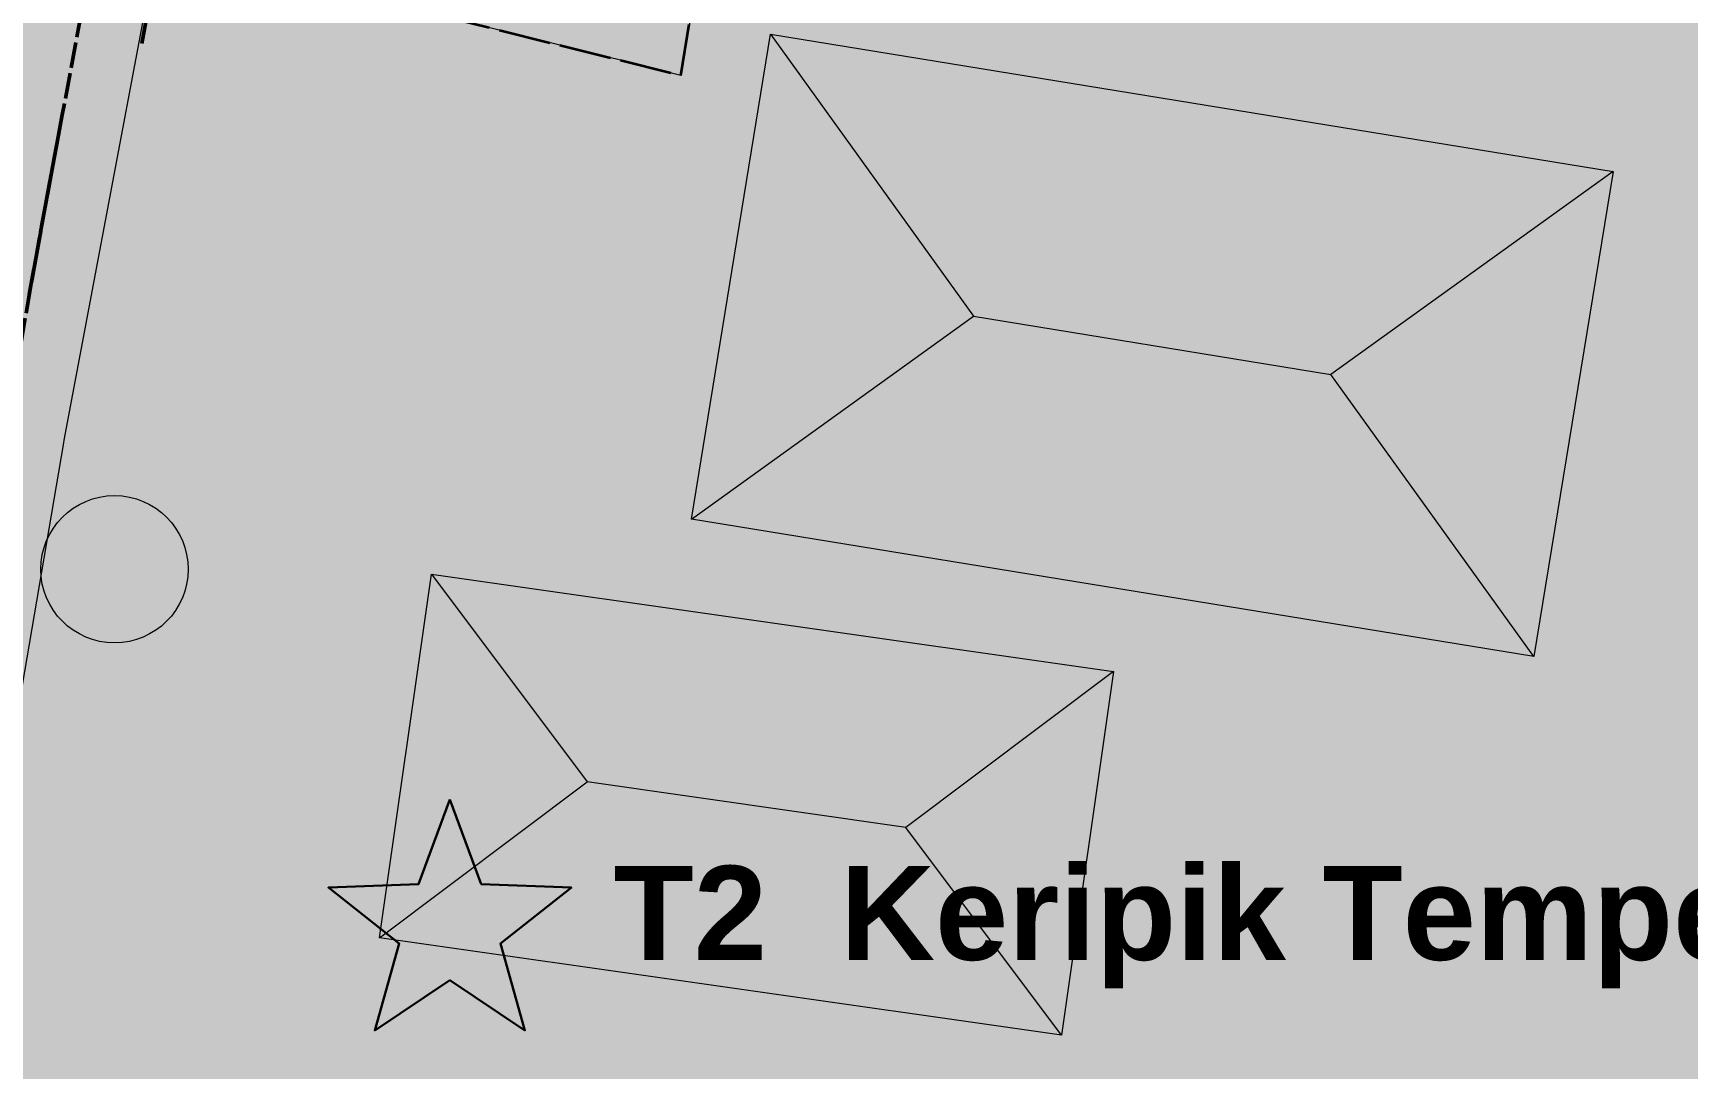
# Model space of a CAD drawing. Header units: metres. Extents: x 305909 to 307171, y 9156037 to 9156671.
# Drawn here: x 306370.52 to 306410.95, y 9156442.23 to 9156467.56 of the extents above; entities that cross this region are included whole.
import ezdxf

# ---------------------------------------------------------------- set-up
doc = ezdxf.new("R2010")
doc.units = ezdxf.units.M
doc.linetypes.add('DASHED', pattern=[1.524, 1.27, -0.254])
doc.linetypes.add('DASHED2', pattern=[0.762, 0.635, -0.127])
for name, color, linetype, lineweight, true_color in [('B-BANGUNAN_PERMUKIMAN', 7, 'Continuous', 13, 0xf0cd8c), ('B-BAYANGAN', 7, 'Continuous', 0, 0x76786c), ('J-PERKERASAN_JALAN', 7, 'Continuous', 9, 0x989896), ('T-BANGUNAN_KLASTER_INTI', 7, 'Continuous', 13, 0xe88c3c), ('T-JALUR_DISTRIBUSI_BARANG', 7, 'DASHED', 50, 0x7832aa), ('T-JALUR_WISATA_EDUKASI', 7, 'DASHED2', 50, 0xe66e00), ('T-KLASTER_TEMPE_INTI', 7, 'DASHED', 35, 0xd26e14), ('T-PERSIL_BALAI', 7, 'DASHED', 13, 0xb42828), ('T-RUMAH_PRODUSEN', 7, 'Continuous', 30, 0x963c0f), ('T-TITIK_PRODUSEN', 7, 'Continuous', 30, 0x8c1e0a), ('V-POHON_PENEDUH', 7, 'Continuous', 13, 0x288232), ('Z-R-UT', 7, 'Continuous', 0, 0xffd699), ('Z-SPU-2', 7, 'Continuous', 0, 0xe6d2f0)]:
    doc.layers.add(name, color=color, linetype=linetype, lineweight=lineweight, true_color=true_color)
doc.styles.add('ARIALB', font='arialbd.ttf')

# ---------------------------------------------------------------- blocks, each defined once
blk = doc.blocks.new('POHON')
at = {"true_color": 0x347638}
h = blk.add_hatch(color=97, dxfattribs=at)
h.dxf.hatch_style = 1
edge = h.paths.add_edge_path()
edge.add_arc((0, 0), 1, 0, 360)
at = {"true_color": 0x3e843e}
h = blk.add_hatch(color=97, dxfattribs=at)
h.dxf.hatch_style = 1
edge = h.paths.add_edge_path()
edge.add_arc((0, 0.78), 0.32, 0, 360)
h = blk.add_hatch(color=97, dxfattribs=at)
h.dxf.hatch_style = 1
edge = h.paths.add_edge_path()
edge.add_arc((-0.552, 0.552), 0.32, 0, 360)
at = {"true_color": 0x62a556}
h = blk.add_hatch(color=85, dxfattribs=at)
h.dxf.hatch_style = 1
edge = h.paths.add_edge_path()
edge.add_arc((-0.2, 0.22), 0.55, 0, 360)
at = {"true_color": 0x3e843e}
h = blk.add_hatch(color=97, dxfattribs=at)
h.dxf.hatch_style = 1
edge = h.paths.add_edge_path()
edge.add_arc((0.552, 0.552), 0.32, 0, 360)
at = {"true_color": 0x697060}
h = blk.add_hatch(color=251, dxfattribs=at)
h.dxf.hatch_style = 1
edge = h.paths.add_edge_path()
edge.add_arc((0.38, -0.38), 1, 0, 360)
at = {"true_color": 0x3e843e}
h = blk.add_hatch(color=97, dxfattribs=at)
h.dxf.hatch_style = 1
edge = h.paths.add_edge_path()
edge.add_arc((-0.78, 0), 0.32, 0, 360)
h = blk.add_hatch(color=97, dxfattribs=at)
h.dxf.hatch_style = 1
edge = h.paths.add_edge_path()
edge.add_arc((0.78, 0), 0.32, 0, 360)
h = blk.add_hatch(color=97, dxfattribs=at)
h.dxf.hatch_style = 1
edge = h.paths.add_edge_path()
edge.add_arc((-0.552, -0.552), 0.32, 0, 360)
h = blk.add_hatch(color=97, dxfattribs=at)
h.dxf.hatch_style = 1
edge = h.paths.add_edge_path()
edge.add_arc((0.552, -0.552), 0.32, 0, 360)
h = blk.add_hatch(color=97, dxfattribs=at)
h.dxf.hatch_style = 1
edge = h.paths.add_edge_path()
edge.add_arc((0, -0.78), 0.32, 0, 360)
at = {"color": 99, "lineweight": 9, "true_color": 0x235528}
blk.add_circle((0, 0), 1, dxfattribs=at)
blk = doc.blocks.new('PRODUSEN')
at = {"true_color": 0xaa280a}
h = blk.add_hatch(color=24, dxfattribs=at)
h.dxf.hatch_style = 1
h.paths.add_polyline_path([(0, 2.4), (-0.588, 0.809), (-2.283, 0.742), (-0.951, -0.309), (-1.411, -1.942), (0, -1), (1.411, -1.942), (0.951, -0.309), (2.283, 0.742), (0.588, 0.809)])
at = {"color": 7}
blk.add_lwpolyline([(0, 2.4), (-0.588, 0.809), (-2.283, 0.742), (-0.951, -0.309), (-1.411, -1.942), (0, -1), (1.411, -1.942), (0.951, -0.309), (2.283, 0.742), (0.588, 0.809)], close=True, dxfattribs=at)

msp = doc.modelspace()

# ---------------------------------------------------------------- hatches: boundary and pattern name
at = {"layer": 'B-BANGUNAN_PERMUKIMAN', "true_color": 0xe8875c}
h = msp.add_hatch(color=23, dxfattribs=at)
h.dxf.hatch_style = 1
h.paths.add_polyline_path([(306393.497, 9156460.634), (306386.602, 9156455.671), (306388.535, 9156467.53), (306393.497, 9156460.634)])
at = {"layer": 'B-BANGUNAN_PERMUKIMAN', "true_color": 0xe18359}
h = msp.add_hatch(color=23, dxfattribs=at)
h.dxf.hatch_style = 1
h.paths.add_polyline_path([(306409.12, 9156464.175), (306402.225, 9156459.212), (306393.497, 9156460.634), (306388.535, 9156467.53), (306409.12, 9156464.175)])
at = {"layer": 'B-BANGUNAN_PERMUKIMAN', "true_color": 0xb36847}
h = msp.add_hatch(color=25, dxfattribs=at)
h.dxf.hatch_style = 1
h.paths.add_polyline_path([(306407.188, 9156452.316), (306402.225, 9156459.212), (306409.12, 9156464.175), (306407.188, 9156452.316)])
at = {"layer": 'B-BANGUNAN_PERMUKIMAN', "true_color": 0xba6c4a}
h = msp.add_hatch(color=35, dxfattribs=at)
h.dxf.hatch_style = 1
h.paths.add_polyline_path([(306393.497, 9156460.634), (306402.225, 9156459.212), (306407.188, 9156452.316), (306386.602, 9156455.671), (306386.602, 9156455.671), (306393.497, 9156460.634)])
at = {"layer": 'B-BANGUNAN_PERMUKIMAN', "true_color": 0xe8875c}
h = msp.add_hatch(color=23, dxfattribs=at)
h.dxf.hatch_style = 1
h.paths.add_polyline_path([(306384.058, 9156449.248), (306378.978, 9156445.438), (306380.248, 9156454.328), (306380.248, 9156454.328), (306384.058, 9156449.248)])
at = {"layer": 'B-BANGUNAN_PERMUKIMAN', "true_color": 0xe18359}
h = msp.add_hatch(color=23, dxfattribs=at)
h.dxf.hatch_style = 1
h.paths.add_polyline_path([(306391.837, 9156448.137), (306384.058, 9156449.248), (306380.248, 9156454.328), (306396.917, 9156451.947), (306391.837, 9156448.137)])
at = {"layer": 'B-BANGUNAN_PERMUKIMAN', "true_color": 0xb36847}
h = msp.add_hatch(color=25, dxfattribs=at)
h.dxf.hatch_style = 1
h.paths.add_polyline_path([(306391.837, 9156448.137), (306396.917, 9156451.947), (306395.647, 9156443.057), (306391.837, 9156448.137)])
at = {"layer": 'B-BANGUNAN_PERMUKIMAN', "true_color": 0xba6c4a}
h = msp.add_hatch(color=35, dxfattribs=at)
h.dxf.hatch_style = 1
h.paths.add_polyline_path([(306378.978, 9156445.438), (306384.058, 9156449.248), (306391.837, 9156448.137), (306395.647, 9156443.057), (306378.978, 9156445.438)])
at = {"layer": 'B-BAYANGAN', "true_color": 0x76786c}
h = msp.add_hatch(color=8, dxfattribs=at)
h.dxf.hatch_style = 1
h.paths.add_polyline_path([(306389.635, 9156480.208), (306379.976, 9156482.796), (306376.352, 9156469.273), (306386.012, 9156466.685), (306389.635, 9156480.208)])
h = msp.add_hatch(color=8, dxfattribs=at)
h.dxf.hatch_style = 1
h.paths.add_polyline_path([(306409.871, 9156463.425), (306407.938, 9156451.566), (306387.352, 9156454.921), (306389.285, 9156466.78), (306409.871, 9156463.425)])
h = msp.add_hatch(color=8, dxfattribs=at)
h.dxf.hatch_style = 1
h.paths.add_polyline_path([(306409.871, 9156463.425), (306407.938, 9156451.566), (306387.352, 9156454.921), (306389.285, 9156466.78), (306409.871, 9156463.425)])
h = msp.add_hatch(color=8, dxfattribs=at)
h.dxf.hatch_style = 1
h.paths.add_polyline_path([(306397.667, 9156451.197), (306396.397, 9156442.307), (306379.728, 9156444.688), (306380.998, 9156453.578), (306397.667, 9156451.197)])
h = msp.add_hatch(color=8, dxfattribs=at)
h.dxf.hatch_style = 1
h.paths.add_polyline_path([(306397.667, 9156451.197), (306396.397, 9156442.307), (306379.728, 9156444.688), (306380.998, 9156453.578), (306397.667, 9156451.197)])
h = msp.add_hatch(color=8, dxfattribs=at)
h.dxf.hatch_style = 1
h.paths.add_polyline_path([(306397.667, 9156451.197), (306396.397, 9156442.307), (306379.728, 9156444.688), (306380.998, 9156453.578), (306397.667, 9156451.197)])
at = {"layer": 'J-PERKERASAN_JALAN', "true_color": 0x989896}
h = msp.add_hatch(color=252, dxfattribs=at)
h.dxf.hatch_style = 1
h.paths.add_polyline_path([(306211.341, 9156561.319), (306215.693, 9156561.13), (306215.76, 9156561.126), (306215.8, 9156561.123), (306215.867, 9156561.117), (306305.106, 9156551.206), (306305.211, 9156551.196), (306385.831, 9156544.389), (306385.918, 9156544.38), (306385.969, 9156544.374), (306386.055, 9156544.361), (306424.864, 9156537.661), (306424.901, 9156537.654), (306424.922, 9156537.65), (306424.958, 9156537.643), (306453.186, 9156531.689), (306453.481, 9156531.639), (306455.847, 9156531.322), (306456.066, 9156531.299), (306458.588, 9156531.102), (306458.613, 9156531.1), (306499.527, 9156528.16), (306499.548, 9156528.159), (306503.861, 9156527.791), (306503.93, 9156527.784), (306503.97, 9156527.78), (306504.038, 9156527.77), (306508.381, 9156527.098), (306524.104, 9156524.604), (306524.104, 9156521.364), (306507.903, 9156523.933), (306507.888, 9156523.936), (306503.705, 9156524.584), (306503.432, 9156524.616), (306499.323, 9156524.966), (306499.27, 9156524.971), (306458.379, 9156527.908), (306455.69, 9156528.118), (306455.636, 9156528.123), (306455.603, 9156528.127), (306455.548, 9156528.133), (306452.885, 9156528.49), (306452.811, 9156528.501), (306452.767, 9156528.509), (306452.694, 9156528.523), (306424.381, 9156534.494), (306424.236, 9156534.522), (306390.807, 9156540.293), (306390.292, 9156540.348), (306389.774, 9156540.336), (306389.261, 9156540.256), (306388.764, 9156540.112), (306388.289, 9156539.904), (306387.845, 9156539.636), (306387.439, 9156539.314), (306387.079, 9156538.941), (306386.769, 9156538.525), (306386.516, 9156538.073), (306386.324, 9156537.592), (306386.196, 9156537.089), (306373.097, 9156467.337), (306371.27, 9156457.608), (306371.258, 9156457.542), (306354.047, 9156356.618), (306353.994, 9156356.117), (306354.004, 9156355.613), (306354.077, 9156355.115), (306354.213, 9156354.629), (306354.408, 9156354.165), (306354.661, 9156353.729), (306354.966, 9156353.328), (306355.319, 9156352.968), (306355.714, 9156352.656), (306356.146, 9156352.396), (306356.607, 9156352.192), (306357.09, 9156352.048), (306357.587, 9156351.966), (306409.631, 9156346.693), (306409.685, 9156346.687), (306409.717, 9156346.683), (306409.771, 9156346.675), (306440.166, 9156341.92), (306440.608, 9156341.876), (306479.912, 9156340.134), (306480.43, 9156340.144), (306480.943, 9156340.222), (306481.441, 9156340.365), (306481.917, 9156340.572), (306482.362, 9156340.838), (306482.768, 9156341.16), (306483.13, 9156341.531), (306483.441, 9156341.946), (306483.695, 9156342.398), (306483.889, 9156342.879), (306484.019, 9156343.381), (306484.082, 9156343.896), (306484.563, 9156352.101), (306486.641, 9156384.636), (306486.657, 9156384.758), (306486.78, 9156384.758), (306489.513, 9156384.584), (306489.635, 9156384.568), (306489.635, 9156384.445), (306487.559, 9156351.943), (306487.558, 9156351.922), (306487.067, 9156343.551), (306487.07, 9156343.043), (306487.137, 9156342.539), (306487.267, 9156342.048), (306487.458, 9156341.578), (306487.707, 9156341.135), (306488.011, 9156340.728), (306488.363, 9156340.362), (306488.76, 9156340.044), (306489.193, 9156339.779), (306489.656, 9156339.571), (306490.142, 9156339.423), (306490.643, 9156339.338), (306492.503, 9156339.143), (306492.541, 9156339.139), (306492.564, 9156339.136), (306492.602, 9156339.131), (306513.238, 9156336.16), (306513.401, 9156336.139), (306524.104, 9156335.046), (306524.104, 9156331.829), (306512.982, 9156332.966), (306512.941, 9156332.97), (306512.916, 9156332.973), (306512.875, 9156332.979), (306498.863, 9156334.996), (306498.356, 9156335.037), (306497.849, 9156335.012), (306497.349, 9156334.924), (306496.864, 9156334.773), (306496.402, 9156334.562), (306495.97, 9156334.294), (306495.576, 9156333.973), (306495.226, 9156333.605), (306494.925, 9156333.196), (306494.679, 9156332.752), (306494.49, 9156332.28), (306494.364, 9156331.788), (306494.3, 9156331.284), (306494.301, 9156330.776), (306499.491, 9156251.377), (306499.491, 9156251.254), (306499.369, 9156251.238), (306496.637, 9156251.059), (306496.514, 9156251.059), (306496.498, 9156251.181), (306491.167, 9156332.724), (306491.102, 9156333.229), (306490.973, 9156333.721), (306490.782, 9156334.193), (306490.533, 9156334.637), (306490.23, 9156335.046), (306489.877, 9156335.413), (306489.48, 9156335.732), (306489.047, 9156335.998), (306488.582, 9156336.207), (306488.095, 9156336.356), (306487.594, 9156336.441), (306485.258, 9156336.686), (306485.017, 9156336.704), (306446.09, 9156338.429), (306445.584, 9156338.42), (306445.083, 9156338.346), (306444.595, 9156338.21), (306444.129, 9156338.013), (306443.691, 9156337.759), (306443.289, 9156337.452), (306442.928, 9156337.096), (306442.616, 9156336.698), (306442.356, 9156336.263), (306442.153, 9156335.8), (306442.011, 9156335.314), (306441.931, 9156334.814), (306441.915, 9156334.308), (306442.571, 9156313.413), (306442.58, 9156313.248), (306443.283, 9156303.609), (306443.286, 9156303.565), (306443.287, 9156303.544), (306443.288, 9156303.5), (306443.886, 9156283.072), (306443.882, 9156282.949), (306443.759, 9156282.937), (306441.022, 9156282.857), (306440.899, 9156282.862), (306440.888, 9156282.984), (306440.293, 9156303.314), (306440.284, 9156303.488), (306439.581, 9156313.122), (306439.578, 9156313.164), (306439.577, 9156313.184), (306439.576, 9156313.226), (306438.873, 9156335.586), (306438.826, 9156336.086), (306438.716, 9156336.577), (306438.545, 9156337.05), (306438.317, 9156337.498), (306438.034, 9156337.914), (306437.701, 9156338.291), (306437.323, 9156338.623), (306436.907, 9156338.906), (306436.458, 9156339.133), (306435.985, 9156339.303), (306435.494, 9156339.412), (306409.399, 9156343.494), (306409.184, 9156343.522), (306356.316, 9156348.878), (306355.783, 9156348.897), (306355.253, 9156348.844), (306354.735, 9156348.722), (306354.238, 9156348.531), (306353.77, 9156348.276), (306353.34, 9156347.962), (306352.956, 9156347.593), (306352.624, 9156347.176), (306352.351, 9156346.719), (306352.141, 9156346.23), (306351.997, 9156345.717), (306341.11, 9156293.6), (306341.085, 9156293.468), (306330.918, 9156235.039), (306330.908, 9156234.979), (306329.587, 9156226.644), (306329.547, 9156226.286), (306329.002, 9156218.17), (306329.001, 9156218.146), (306326.612, 9156189.443), (306326.594, 9156189.321), (306326.471, 9156189.324), (306323.742, 9156189.551), (306323.62, 9156189.569), (306323.622, 9156189.692), (306326.007, 9156218.339), (306326.011, 9156218.403), (306326.567, 9156226.689), (306326.575, 9156226.779), (306326.58, 9156226.824), (306326.592, 9156226.913), (306327.95, 9156235.479), (306327.954, 9156235.502), (306338.142, 9156294.057), (306338.148, 9156294.09), (306338.151, 9156294.106), (306338.158, 9156294.139), (306348.925, 9156345.68), (306348.998, 9156346.205), (306349.002, 9156346.735), (306348.936, 9156347.261), (306348.8, 9156347.774), (306348.598, 9156348.264), (306348.333, 9156348.723), (306348.01, 9156349.143), (306347.634, 9156349.517), (306347.211, 9156349.837), (306346.75, 9156350.099), (306346.259, 9156350.298), (306345.745, 9156350.43), (306324.834, 9156354.345), (306324.271, 9156354.41), (306279.508, 9156356.343), (306211.341, 9156359.746), (306211.341, 9156362.949), (306279.625, 9156359.541), (306279.652, 9156359.54), (306324.736, 9156357.593), (306324.877, 9156357.581), (306324.962, 9156357.572), (306325.102, 9156357.551), (306346.36, 9156353.57), (306346.885, 9156353.507), (306347.414, 9156353.514), (306347.937, 9156353.591), (306348.445, 9156353.736), (306348.93, 9156353.947), (306349.383, 9156354.219), (306349.796, 9156354.55), (306350.161, 9156354.931), (306350.473, 9156355.358), (306350.727, 9156355.822), (306350.917, 9156356.315), (306351.04, 9156356.829), (306367.345, 9156452.444), (306367.4, 9156452.978), (306367.382, 9156453.515), (306367.293, 9156454.044), (306367.134, 9156454.557), (306366.908, 9156455.044), (306366.618, 9156455.496), (306366.271, 9156455.905), (306365.872, 9156456.264), (306365.428, 9156456.566), (306364.948, 9156456.806), (306364.44, 9156456.98), (306363.913, 9156457.084), (306328.417, 9156461.659), (306307.102, 9156464.447), (306307.086, 9156464.449), (306307.041, 9156464.456), (306243.125, 9156474.305), (306242.61, 9156474.35), (306242.093, 9156474.329), (306241.583, 9156474.241), (306241.089, 9156474.088), (306240.619, 9156473.873), (306240.18, 9156473.598), (306239.781, 9156473.27), (306239.427, 9156472.892), (306239.125, 9156472.472), (306238.879, 9156472.017), (306235.863, 9156465.428), (306235.816, 9156465.333), (306235.721, 9156465.173), (306235.626, 9156465.045), (306235.517, 9156464.929), (306235.377, 9156464.807), (306235.291, 9156464.744), (306234.104, 9156463.916), (306234.011, 9156463.855), (306233.816, 9156463.749), (306233.715, 9156463.704), (306232.243, 9156463.105), (306232.16, 9156463.073), (306232.012, 9156463.028), (306231.882, 9156463), (306231.728, 9156462.982), (306231.639, 9156462.977), (306225.305, 9156462.777), (306225.175, 9156462.777), (306225.11, 9156462.78), (306224.979, 9156462.788), (306217.294, 9156463.552), (306217.186, 9156463.566), (306217.132, 9156463.574), (306217.025, 9156463.594), (306211.341, 9156464.792), (306211.341, 9156467.858), (306217.404, 9156466.58), (306217.834, 9156466.513), (306224.983, 9156465.803), (306225.505, 9156465.785), (306230.354, 9156465.938), (306230.906, 9156465.994), (306231.444, 9156466.125), (306231.96, 9156466.33), (306232.442, 9156466.604), (306232.881, 9156466.943), (306233.27, 9156467.338), (306233.6, 9156467.784), (306233.865, 9156468.271), (306237.161, 9156475.469), (306237.205, 9156475.561), (306237.295, 9156475.714), (306237.385, 9156475.836), (306237.487, 9156475.949), (306237.6, 9156476.051), (306237.743, 9156476.156), (306237.829, 9156476.21), (306239.166, 9156476.996), (306239.245, 9156477.041), (306239.389, 9156477.108), (306239.517, 9156477.155), (306239.67, 9156477.196), (306239.759, 9156477.213), (306241.459, 9156477.502), (306241.565, 9156477.517), (306241.752, 9156477.529), (306241.939, 9156477.52), (306242.045, 9156477.507), (306307.452, 9156467.428), (306307.542, 9156467.415), (306328.795, 9156464.635), (306328.802, 9156464.634), (306364.829, 9156459.991), (306365.332, 9156459.958), (306365.835, 9156459.989), (306366.33, 9156460.083), (306366.81, 9156460.238), (306367.266, 9156460.452), (306367.692, 9156460.722), (306368.08, 9156461.044), (306368.425, 9156461.412), (306368.721, 9156461.82), (306368.963, 9156462.262), (306369.147, 9156462.731), (306369.271, 9156463.22), (306370.149, 9156467.89), (306383.124, 9156536.986), (306383.186, 9156537.496), (306383.182, 9156538.011), (306383.112, 9156538.52), (306382.978, 9156539.016), (306382.781, 9156539.491), (306382.525, 9156539.937), (306382.213, 9156540.346), (306381.852, 9156540.712), (306381.447, 9156541.028), (306381.004, 9156541.29), (306380.532, 9156541.493), (306380.037, 9156541.634), (306379.529, 9156541.71), (306304.881, 9156548.012), (306304.855, 9156548.015), (306304.839, 9156548.016), (306304.813, 9156548.019), (306215.667, 9156557.919), (306215.399, 9156557.94), (306211.341, 9156558.116), (306211.341, 9156561.319)])
at = {"layer": 'T-BANGUNAN_KLASTER_INTI', "true_color": 0xff952d}
h = msp.add_hatch(color=30, dxfattribs=at)
h.dxf.hatch_style = 1
h.paths.add_polyline_path([(306393.497, 9156460.634), (306386.602, 9156455.671), (306388.535, 9156467.53), (306393.497, 9156460.634)])
at = {"layer": 'T-BANGUNAN_KLASTER_INTI', "true_color": 0xfd902b}
h = msp.add_hatch(color=30, dxfattribs=at)
h.dxf.hatch_style = 1
h.paths.add_polyline_path([(306409.12, 9156464.175), (306402.225, 9156459.212), (306393.497, 9156460.634), (306388.535, 9156467.53), (306409.12, 9156464.175)])
at = {"layer": 'T-BANGUNAN_KLASTER_INTI', "true_color": 0xc97222}
h = msp.add_hatch(color=32, dxfattribs=at)
h.dxf.hatch_style = 1
h.paths.add_polyline_path([(306407.188, 9156452.316), (306402.225, 9156459.212), (306409.12, 9156464.175), (306407.188, 9156452.316)])
at = {"layer": 'T-BANGUNAN_KLASTER_INTI', "true_color": 0xd27724}
h = msp.add_hatch(color=32, dxfattribs=at)
h.dxf.hatch_style = 1
h.paths.add_polyline_path([(306393.497, 9156460.634), (306402.225, 9156459.212), (306407.188, 9156452.316), (306386.602, 9156455.671), (306386.602, 9156455.671), (306393.497, 9156460.634)])
at = {"layer": 'T-BANGUNAN_KLASTER_INTI', "true_color": 0xff942d}
h = msp.add_hatch(color=30, dxfattribs=at)
h.dxf.hatch_style = 1
h.paths.add_polyline_path([(306384.058, 9156449.248), (306378.978, 9156445.438), (306380.248, 9156454.328), (306380.248, 9156454.328), (306384.058, 9156449.248)])
at = {"layer": 'T-BANGUNAN_KLASTER_INTI', "true_color": 0xfe902b}
h = msp.add_hatch(color=30, dxfattribs=at)
h.dxf.hatch_style = 1
h.paths.add_polyline_path([(306391.837, 9156448.137), (306384.058, 9156449.248), (306380.248, 9156454.328), (306396.917, 9156451.947), (306391.837, 9156448.137)])
at = {"layer": 'T-BANGUNAN_KLASTER_INTI', "true_color": 0xca7322}
h = msp.add_hatch(color=32, dxfattribs=at)
h.dxf.hatch_style = 1
h.paths.add_polyline_path([(306391.837, 9156448.137), (306396.917, 9156451.947), (306395.647, 9156443.057), (306391.837, 9156448.137)])
at = {"layer": 'T-BANGUNAN_KLASTER_INTI', "true_color": 0xd17724}
h = msp.add_hatch(color=32, dxfattribs=at)
h.dxf.hatch_style = 1
h.paths.add_polyline_path([(306378.978, 9156445.438), (306384.058, 9156449.248), (306391.837, 9156448.137), (306395.647, 9156443.057), (306378.978, 9156445.438)])
at = {"layer": 'T-RUMAH_PRODUSEN', "true_color": 0x9d4114}
h = msp.add_hatch(color=34, dxfattribs=at)
h.dxf.hatch_style = 1
h.paths.add_polyline_path([(306384.058, 9156449.248), (306378.978, 9156445.438), (306380.248, 9156454.328), (306380.248, 9156454.328), (306384.058, 9156449.248)])
at = {"layer": 'T-RUMAH_PRODUSEN', "true_color": 0x993f13}
h = msp.add_hatch(color=34, dxfattribs=at)
h.dxf.hatch_style = 1
h.paths.add_polyline_path([(306391.837, 9156448.137), (306384.058, 9156449.248), (306380.248, 9156454.328), (306396.917, 9156451.947), (306391.837, 9156448.137)])
at = {"layer": 'T-RUMAH_PRODUSEN', "true_color": 0x7a320f}
h = msp.add_hatch(color=36, dxfattribs=at)
h.dxf.hatch_style = 1
h.paths.add_polyline_path([(306391.837, 9156448.137), (306396.917, 9156451.947), (306395.647, 9156443.057), (306391.837, 9156448.137)])
at = {"layer": 'T-RUMAH_PRODUSEN', "true_color": 0x7e3410}
h = msp.add_hatch(color=36, dxfattribs=at)
h.dxf.hatch_style = 1
h.paths.add_polyline_path([(306378.978, 9156445.438), (306384.058, 9156449.248), (306391.837, 9156448.137), (306395.647, 9156443.057), (306378.978, 9156445.438)])
at = {"layer": 'Z-R-UT', "true_color": 0xf6dcac}
h = msp.add_hatch(color=41, dxfattribs=at)
h.dxf.hatch_style = 1
h.paths.add_polyline_path([(306039.052, 9156573.455), (306119.178, 9156567.786), (306119.178, 9156567.786), (306160.523, 9156563.133), (306160.523, 9156563.133), (306186.122, 9156560.815), (306186.122, 9156560.815), (306215.657, 9156559.53), (306215.657, 9156559.53), (306305.003, 9156549.608), (306305.003, 9156549.608), (306385.74, 9156542.791), (306385.74, 9156542.791), (306385.919, 9156542.76), (306385.919, 9156484.648), (306380.976, 9156485.584), (306380.785, 9156485.629), (306380.6, 9156485.694), (306380.422, 9156485.776), (306380.252, 9156485.875), (306380.094, 9156485.991), (306379.947, 9156486.121), (306379.814, 9156486.265), (306379.696, 9156486.422), (306379.593, 9156486.589), (306379.507, 9156486.766), (306379.44, 9156486.95), (306379.39, 9156487.14), (306379.36, 9156487.334), (306379.348, 9156487.53), (306379.356, 9156487.726), (306379.383, 9156487.92), (306380.198, 9156492.227), (306378.765, 9156491.868), (306378.718, 9156491.851), (306374.515, 9156469.469), (306385.919, 9156466.63), (306385.919, 9156380), (306360, 9156380), (306360, 9156380), (306360, 9156380), (306360, 9156400.449), (306360, 9156400.449), (306360, 9156400.45), (306369.785, 9156457.829), (306369.785, 9156457.83), (306369.785, 9156457.831), (306369.785, 9156457.832), (306369.785, 9156457.833), (306369.785, 9156457.834), (306369.784, 9156457.835), (306369.784, 9156457.836), (306369.783, 9156457.837), (306369.783, 9156457.838), (306369.782, 9156457.838), (306369.781, 9156457.839), (306369.78, 9156457.84), (306369.78, 9156457.84), (306369.779, 9156457.84), (306369.778, 9156457.841), (306369.777, 9156457.841), (306341.904, 9156461.433), (306341.903, 9156461.433), (306341.903, 9156461.433), (306342.144, 9156465.284), (306342.144, 9156465.285), (306342.144, 9156465.286), (306342.144, 9156465.287), (306342.143, 9156465.288), (306342.143, 9156465.288), (306342.143, 9156465.289), (306342.142, 9156465.29), (306342.142, 9156465.291), (306342.141, 9156465.292), (306342.14, 9156465.292), (306342.139, 9156465.293), (306342.138, 9156465.293), (306342.138, 9156465.294), (306342.137, 9156465.294), (306342.136, 9156465.294), (306264.747, 9156477.801), (306264.746, 9156477.802), (306264.745, 9156477.802), (306222.528, 9156475.456), (306222.528, 9156475.456), (306150.602, 9156473.893), (306150.602, 9156473.893), (306060.207, 9156485.254), (306060.206, 9156485.254), (306060.206, 9156485.254), (306051.451, 9156523.214), (306051.45, 9156523.215), (306033.081, 9156573.806), (306033.081, 9156573.806), (306033.081, 9156573.806), (306039.052, 9156573.455), (306039.052, 9156573.455)])
h = msp.add_hatch(color=41, dxfattribs=at)
h.dxf.hatch_style = 1
h.paths.add_polyline_path([(306385.919, 9156542.76), (306424.61, 9156536.081), (306424.61, 9156536.081), (306440, 9156532.835), (306440, 9156532.835), (306440, 9156532.835), (306440, 9156380), (306440, 9156380), (306440, 9156380), (306385.919, 9156380), (306385.919, 9156466.63), (306386.344, 9156466.524), (306386.561, 9156467.851), (306386.602, 9156468.043), (306386.661, 9156468.23), (306386.739, 9156468.41), (306386.834, 9156468.582), (306386.945, 9156468.744), (306387.072, 9156468.894), (306387.213, 9156469.031), (306387.366, 9156469.153), (306387.531, 9156469.26), (306387.705, 9156469.35), (306387.888, 9156469.422), (306388.076, 9156469.476), (306388.27, 9156469.512), (306388.465, 9156469.528), (306388.661, 9156469.526), (306388.856, 9156469.504), (306398.831, 9156467.878), (306399.406, 9156469.094), (306399.968, 9156470.665), (306400.373, 9156472.283), (306400.618, 9156473.934), (306400.7, 9156475.6), (306400.638, 9156476.859), (306391.105, 9156478.896), (306390.915, 9156478.946), (306390.731, 9156479.015), (306390.555, 9156479.101), (306390.388, 9156479.205), (306390.232, 9156479.324), (306390.089, 9156479.458), (306389.959, 9156479.605), (306389.844, 9156479.764), (306389.746, 9156479.934), (306389.664, 9156480.113), (306389.601, 9156480.298), (306389.556, 9156480.489), (306389.53, 9156480.684), (306389.523, 9156480.88), (306389.535, 9156481.076), (306389.567, 9156481.27), (306390.119, 9156483.854), (306385.919, 9156484.648), (306385.919, 9156542.76)])
at = {"layer": 'Z-SPU-2', "true_color": 0xf0e0c8}
h = msp.add_hatch(color=254, dxfattribs=at)
h.dxf.hatch_style = 1
h.paths.add_polyline_path([(306379.36, 9156487.334), (306379.39, 9156487.14), (306379.44, 9156486.95), (306379.507, 9156486.766), (306379.593, 9156486.589), (306379.696, 9156486.422), (306379.814, 9156486.265), (306379.947, 9156486.121), (306380.094, 9156485.991), (306380.252, 9156485.875), (306380.422, 9156485.776), (306380.6, 9156485.694), (306380.785, 9156485.629), (306380.976, 9156485.584), (306390.119, 9156483.854), (306389.567, 9156481.27), (306389.535, 9156481.076), (306389.523, 9156480.88), (306389.53, 9156480.684), (306389.556, 9156480.489), (306389.601, 9156480.298), (306389.664, 9156480.113), (306389.746, 9156479.934), (306389.844, 9156479.764), (306389.959, 9156479.605), (306390.089, 9156479.458), (306390.232, 9156479.324), (306390.388, 9156479.205), (306390.555, 9156479.101), (306390.731, 9156479.015), (306390.915, 9156478.946), (306391.105, 9156478.896), (306400.638, 9156476.859), (306400.7, 9156475.6), (306400.618, 9156473.934), (306400.373, 9156472.283), (306399.968, 9156470.665), (306399.406, 9156469.094), (306398.831, 9156467.878), (306388.856, 9156469.504), (306388.661, 9156469.526), (306388.465, 9156469.528), (306388.27, 9156469.512), (306388.076, 9156469.476), (306387.888, 9156469.422), (306387.705, 9156469.35), (306387.531, 9156469.26), (306387.366, 9156469.153), (306387.213, 9156469.031), (306387.072, 9156468.894), (306386.945, 9156468.744), (306386.834, 9156468.582), (306386.739, 9156468.41), (306386.661, 9156468.23), (306386.602, 9156468.043), (306386.561, 9156467.851), (306386.344, 9156466.524), (306374.515, 9156469.469), (306378.718, 9156491.851), (306378.765, 9156491.868), (306380.198, 9156492.227), (306379.383, 9156487.92), (306379.356, 9156487.726), (306379.348, 9156487.53), (306379.36, 9156487.334)])

# ---------------------------------------------------------------- linework, layer by layer
at = {"layer": 'B-BANGUNAN_PERMUKIMAN', "color": 17, "lineweight": 9, "true_color": 0x71422d}
for p, q in [((306388.535, 9156467.53), (306393.497, 9156460.634)), ((306409.12, 9156464.175), (306402.225, 9156459.212)), ((306386.602, 9156455.671), (306393.497, 9156460.634)), ((306393.497, 9156460.634), (306402.225, 9156459.212)), ((306407.188, 9156452.316), (306402.225, 9156459.212)), ((306380.248, 9156454.328), (306384.058, 9156449.248)), ((306396.917, 9156451.947), (306391.837, 9156448.137)), ((306378.978, 9156445.438), (306384.058, 9156449.248)), ((306391.837, 9156448.137), (306384.058, 9156449.248)), ((306395.647, 9156443.057), (306391.837, 9156448.137))]:
    msp.add_line(p, q, dxfattribs=at)
at = {"layer": 'B-BANGUNAN_PERMUKIMAN', "color": 17, "lineweight": 13, "true_color": 0x71422d}
for points in [[(306409.121, 9156464.175), (306407.188, 9156452.316), (306386.602, 9156455.671), (306388.535, 9156467.53), (306409.121, 9156464.175)], [(306396.917, 9156451.947), (306395.647, 9156443.057), (306378.978, 9156445.438), (306380.248, 9156454.328), (306396.917, 9156451.947)]]:
    msp.add_lwpolyline(points, close=True, dxfattribs=at)
at = {"layer": 'J-PERKERASAN_JALAN', "color": 251, "lineweight": 13, "true_color": 0x6c6c6a}
msp.add_lwpolyline([(306424.236, 9156534.522), (306390.807, 9156540.293), (306390.292, 9156540.348), (306389.774, 9156540.336), (306389.261, 9156540.256), (306388.764, 9156540.112), (306388.289, 9156539.904), (306387.845, 9156539.636), (306387.439, 9156539.314), (306387.079, 9156538.941), (306386.769, 9156538.525), (306386.516, 9156538.073), (306386.324, 9156537.592), (306386.196, 9156537.089), (306373.097, 9156467.337), (306371.27, 9156457.608), (306371.258, 9156457.542), (306354.047, 9156356.618)], dxfattribs=at)
at = {"layer": 'T-BANGUNAN_KLASTER_INTI', "color": 36, "lineweight": 9, "true_color": 0x7f4816}
for p, q in [((306388.535, 9156467.53), (306393.497, 9156460.634)), ((306409.12, 9156464.175), (306402.225, 9156459.212)), ((306386.602, 9156455.671), (306393.497, 9156460.634)), ((306393.497, 9156460.634), (306402.225, 9156459.212)), ((306407.188, 9156452.316), (306402.225, 9156459.212)), ((306380.248, 9156454.328), (306384.058, 9156449.248)), ((306396.917, 9156451.947), (306391.837, 9156448.137)), ((306378.978, 9156445.438), (306384.058, 9156449.248)), ((306391.837, 9156448.137), (306384.058, 9156449.248)), ((306395.647, 9156443.057), (306391.837, 9156448.137))]:
    msp.add_line(p, q, dxfattribs=at)
at = {"layer": 'T-BANGUNAN_KLASTER_INTI', "color": 36, "lineweight": 13, "true_color": 0x7f4816}
for points in [[(306409.121, 9156464.175), (306407.188, 9156452.316), (306386.602, 9156455.671), (306388.535, 9156467.53), (306409.121, 9156464.175)], [(306396.917, 9156451.947), (306395.647, 9156443.057), (306378.978, 9156445.438), (306380.248, 9156454.328), (306396.917, 9156451.947)]]:
    msp.add_lwpolyline(points, close=True, dxfattribs=at)
at = {"layer": 'T-JALUR_DISTRIBUSI_BARANG'}
msp.add_lwpolyline([(306373.173, 9156467.305), (306373.388, 9156468.456), (306373.82, 9156470.758), (306374.467, 9156474.21), (306375.33, 9156478.813), (306376.409, 9156484.567), (306377.704, 9156491.472), (306379.214, 9156499.527), (306380.94, 9156508.734), (306383.034, 9156516.689), (306385.495, 9156523.393), (306388.323, 9156528.845), (306391.518, 9156533.047), (306395.081, 9156535.997), (306399.011, 9156537.696), (306403.308, 9156538.144), (306407.973, 9156537.34), (306412.499, 9156536.544)], dxfattribs=at)
at = {"layer": 'T-JALUR_WISATA_EDUKASI'}
for points in [[(306376.198, 9156492.122), (306374.82, 9156484.766), (306373.634, 9156478.431), (306372.641, 9156473.119), (306371.839, 9156468.828), (306371.23, 9156465.559), (306370.812, 9156463.312), (306370.588, 9156462.088), (306370.419, 9156461.169)], [(306370.419, 9156461.169), (306370.588, 9156462.088), (306370.812, 9156463.312), (306370.981, 9156464.231), (306371.094, 9156464.844), (306371.15, 9156465.15), (306371.15, 9156465.15), (306371.094, 9156464.844), (306370.981, 9156464.231), (306370.812, 9156463.312), (306370.588, 9156462.088), (306370.106, 9156459.347)]]:
    msp.add_lwpolyline(points, dxfattribs=at)
at = {"layer": 'T-KLASTER_TEMPE_INTI'}
msp.add_lwpolyline([(306374.515, 9156469.469), (306386.344, 9156466.524), (306386.561, 9156467.851)], dxfattribs=at)
at = {"layer": 'T-PERSIL_BALAI'}
msp.add_lwpolyline([(306386.561, 9156467.851), (306386.344, 9156466.524), (306374.515, 9156469.469)], dxfattribs=at)
at = {"layer": 'T-RUMAH_PRODUSEN', "color": 38, "lineweight": 9, "true_color": 0x4d1f09}
for p, q in [((306380.248, 9156454.328), (306384.058, 9156449.248)), ((306396.917, 9156451.947), (306391.837, 9156448.137)), ((306378.978, 9156445.438), (306384.058, 9156449.248)), ((306391.837, 9156448.137), (306384.058, 9156449.248)), ((306395.647, 9156443.057), (306391.837, 9156448.137))]:
    msp.add_line(p, q, dxfattribs=at)
at = {"layer": 'T-RUMAH_PRODUSEN', "color": 38, "lineweight": 13, "true_color": 0x4d1f09}
msp.add_lwpolyline([(306396.917, 9156451.947), (306395.647, 9156443.057), (306378.978, 9156445.438), (306380.248, 9156454.328), (306396.917, 9156451.947)], close=True, dxfattribs=at)

# ---------------------------------------------------------------- block references
at = {"layer": 'T-TITIK_PRODUSEN', "xscale": 1.3, "yscale": 1.3}
msp.add_blockref('PRODUSEN', (306380.7, 9156445.7), dxfattribs=at)
at = {"layer": 'V-POHON_PENEDUH', "xscale": 1.8, "yscale": 1.8}
msp.add_blockref('POHON', (306372.505, 9156454.449), dxfattribs=at)

# ---------------------------------------------------------------- texts
at = {"layer": 'T-TITIK_PRODUSEN', "color": 26, "true_color": 0x8c1e0a, "insert": (306384.7, 9156445.7), "char_height": 2.3, "attachment_point": 4, "style": 'ARIALB', "bg_fill": 1, "box_fill_scale": 1.25, "bg_fill_color": 7, "bg_fill_true_color": 16777215, "bg_fill_transparency": 0}
msp.add_mtext('T2  Keripik Tempe Bulat Pak Nadir (Jl. Ampas Waras)', dxfattribs=at)

doc.saveas('drawing.dxf')
